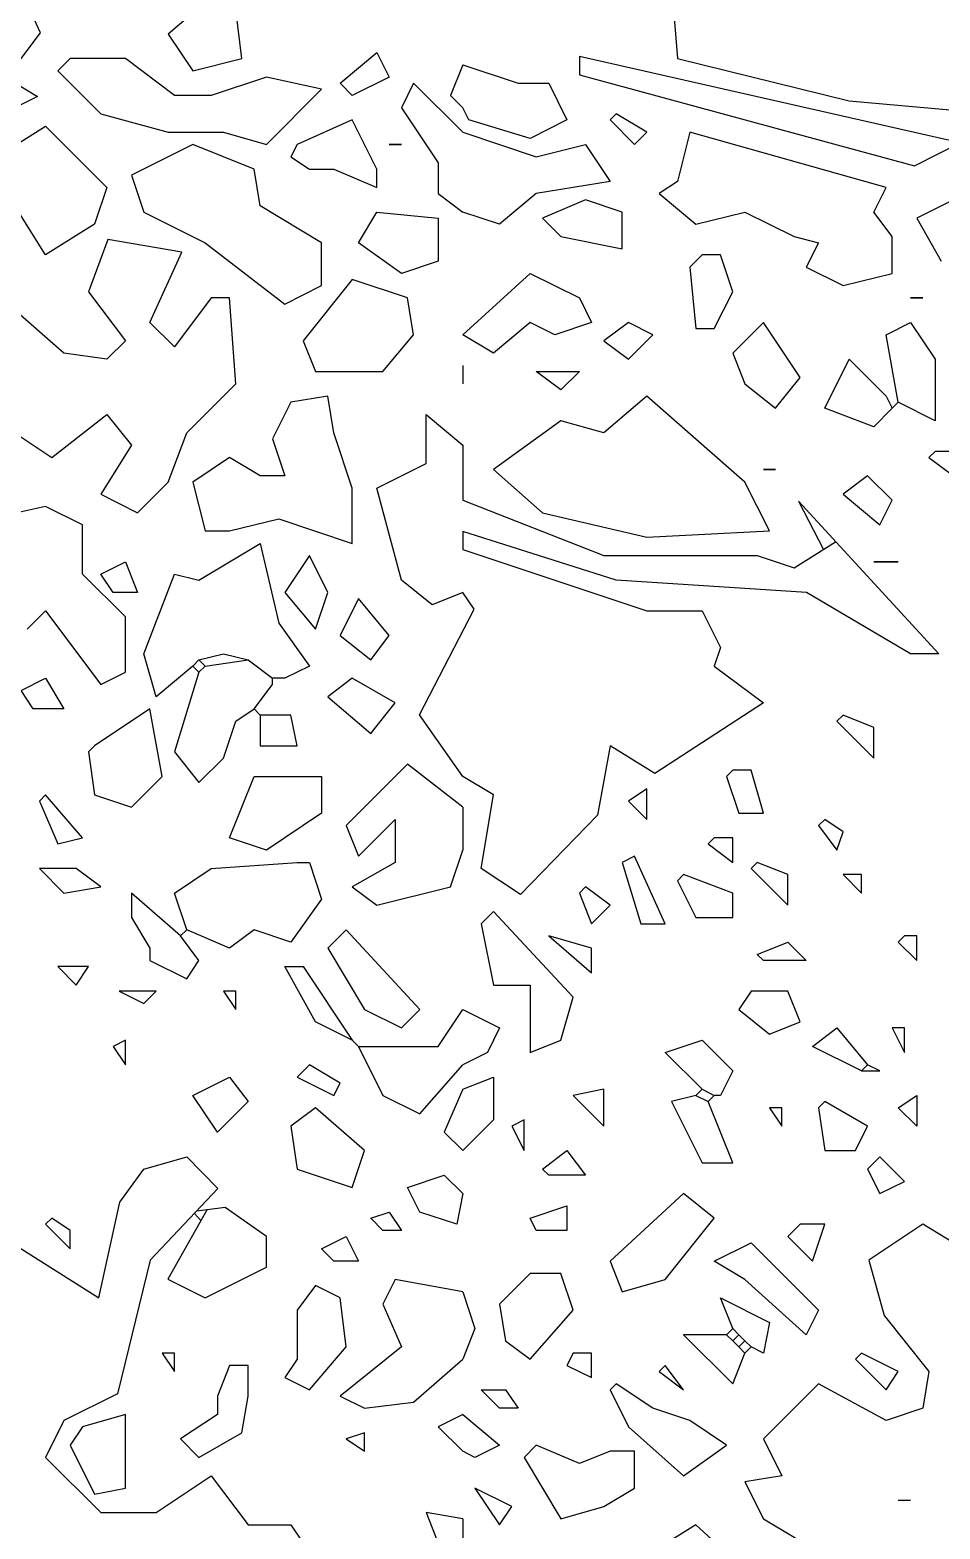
# Model space of a CAD drawing. Header units: metres. Extents: x -3.8 to 7.9, y -0.6 to 14.
# Drawn here: x -2.181 to -1.46, y 7.367 to 8.554 of the extents above; entities that cross this region are included whole.
import ezdxf

# ---------------------------------------------------------------- set-up
doc = ezdxf.new("R2010")
doc.units = ezdxf.units.M
doc.layers.add('ceco.net 88 green shadow', color=102, linetype='Continuous')
doc.layers.add('ceco.net 88 pair trees', color=7, linetype='Continuous')

msp = doc.modelspace()

# ---------------------------------------------------------------- linework, layer by layer
at = {"layer": 'ceco.net 88 green shadow', "linetype": 'Continuous'}
for p, q in [((-2.037, 8.58), (-2.0711, 8.5508)), ((-2.0127, 8.5314), (-2.0176, 8.5703)), ((-2.0711, 8.5508), (-2.0516, 8.5217)), ((-2.1488, 8.5314), (-2.1585, 8.5217)), ((-2.1391, 8.5314), (-2.1488, 8.5314)), ((-2.1051, 8.5314), (-2.1391, 8.5314)), ((-2.0662, 8.5022), (-2.1051, 8.5314)), ((-2.0516, 8.5217), (-2.0127, 8.5314)), ((-1.935, 8.5119), (-1.9058, 8.5362)), ((-1.9058, 8.5362), (-1.8961, 8.5168)), ((-2.1585, 8.5217), (-2.1245, 8.4876)), ((-1.9933, 8.5168), (-2.037, 8.5022)), ((-1.9496, 8.5071), (-1.9933, 8.5168)), ((-1.8961, 8.5168), (-1.9253, 8.5022)), ((-1.8378, 8.5265), (-1.8475, 8.5022)), ((-1.8378, 8.5265), (-1.794, 8.5119)), ((-1.9933, 8.4633), (-1.9496, 8.5071)), ((-1.9253, 8.5022), (-1.935, 8.5119)), ((-1.8767, 8.5119), (-1.8864, 8.4925)), ((-1.8378, 8.4731), (-1.8767, 8.5119)), ((-1.794, 8.5119), (-1.7697, 8.5119)), ((-1.7697, 8.5119), (-1.7552, 8.4828)), ((-2.037, 8.5022), (-2.0662, 8.5022)), ((-1.8864, 8.4925), (-1.8572, 8.4488)), ((-1.8475, 8.5022), (-1.8378, 8.4925)), ((-1.8329, 8.4828), (-1.8378, 8.4925)), ((-2.1245, 8.4876), (-2.0711, 8.4731)), ((-1.9253, 8.4828), (-1.969, 8.4633)), ((-1.9058, 8.4439), (-1.9253, 8.4828)), ((-1.7843, 8.4682), (-1.8329, 8.4828)), ((-1.7552, 8.4828), (-1.7843, 8.4682)), ((-1.7163, 8.4876), (-1.7211, 8.4828)), ((-1.7211, 8.4828), (-1.7017, 8.4633)), ((-1.692, 8.4731), (-1.7163, 8.4876)), ((-2.2071, 8.4536), (-2.1683, 8.4779)), ((-2.1683, 8.4779), (-2.1197, 8.4293)), ((-2.0711, 8.4731), (-2.0273, 8.4731)), ((-2.0273, 8.4731), (-1.9933, 8.4633)), ((-1.8378, 8.4731), (-1.7795, 8.4536)), ((-1.7017, 8.4633), (-1.692, 8.4731)), ((-1.658, 8.4731), (-1.6677, 8.4342)), ((-1.5024, 8.4293), (-1.658, 8.4731)), ((-2.0516, 8.4633), (-2.1002, 8.439)), ((-2.003, 8.4439), (-2.0516, 8.4633)), ((-1.969, 8.4633), (-1.9739, 8.4536)), ((-1.8961, 8.4633), (-1.8864, 8.4633)), ((-1.8864, 8.4633), (-1.8961, 8.4633)), ((-1.7795, 8.4536), (-1.7406, 8.4633)), ((-1.7406, 8.4633), (-1.7211, 8.4342)), ((-1.9982, 8.4147), (-2.003, 8.4439)), ((-1.9739, 8.4536), (-1.9593, 8.4439)), ((-1.9593, 8.4439), (-1.9398, 8.4439)), ((-1.9398, 8.4439), (-1.9058, 8.4293)), ((-1.9058, 8.4293), (-1.9058, 8.4439)), ((-1.8572, 8.4488), (-1.8572, 8.4245)), ((-2.1002, 8.439), (-2.0905, 8.4099)), ((-1.7211, 8.4342), (-1.7795, 8.4245)), ((-1.6677, 8.4342), (-1.6823, 8.4245)), ((-2.1197, 8.4293), (-2.1294, 8.4002)), ((-1.8572, 8.4245), (-1.8378, 8.4099)), ((-1.7795, 8.4245), (-1.8086, 8.4002)), ((-1.6823, 8.4245), (-1.6531, 8.4002)), ((-1.5122, 8.4099), (-1.5024, 8.4293)), ((-2.1683, 8.3759), (-2.1926, 8.4147)), ((-2.0905, 8.4099), (-2.0419, 8.3856)), ((-1.9496, 8.3856), (-1.9982, 8.4147)), ((-1.9204, 8.3856), (-1.9058, 8.4099)), ((-1.9058, 8.4099), (-1.8572, 8.405)), ((-1.8086, 8.4002), (-1.8378, 8.4099)), ((-1.7406, 8.4196), (-1.7746, 8.405)), ((-1.7114, 8.4099), (-1.7406, 8.4196)), ((-1.7114, 8.3807), (-1.7114, 8.4099)), ((-1.6531, 8.4002), (-1.6142, 8.4099)), ((-1.6142, 8.4099), (-1.5753, 8.3904)), ((-1.4976, 8.3904), (-1.5122, 8.4099)), ((-1.449, 8.4196), (-1.4781, 8.405)), ((-2.1294, 8.4002), (-2.1683, 8.3759)), ((-1.8572, 8.405), (-1.8572, 8.371)), ((-1.7746, 8.405), (-1.76, 8.3904)), ((-1.4781, 8.405), (-1.4587, 8.371)), ((-2.0419, 8.3856), (-1.9787, 8.337)), ((-1.9496, 8.3516), (-1.9496, 8.3856)), ((-1.8864, 8.3613), (-1.9204, 8.3856)), ((-1.76, 8.3904), (-1.7114, 8.3807)), ((-1.5753, 8.3904), (-1.5559, 8.3856)), ((-1.5559, 8.3856), (-1.5656, 8.3661)), ((-1.4976, 8.3613), (-1.4976, 8.3904)), ((-1.6482, 8.3759), (-1.658, 8.3661)), ((-1.6337, 8.3759), (-1.6482, 8.3759)), ((-1.6239, 8.3467), (-1.6337, 8.3759)), ((-1.8572, 8.371), (-1.8864, 8.3613)), ((-1.8378, 8.3127), (-1.7843, 8.3613)), ((-1.7843, 8.3613), (-1.7454, 8.3418)), ((-1.658, 8.3661), (-1.6531, 8.3175)), ((-1.5656, 8.3661), (-1.5365, 8.3516)), ((-1.5365, 8.3516), (-1.4976, 8.3613)), ((-1.9787, 8.337), (-1.9496, 8.3516)), ((-1.9253, 8.3564), (-1.9641, 8.3078)), ((-1.8815, 8.3418), (-1.9253, 8.3564)), ((-1.8767, 8.3127), (-1.8815, 8.3418)), ((-1.7454, 8.3418), (-1.7357, 8.3224)), ((-1.6385, 8.3175), (-1.6239, 8.3467)), ((-1.483, 8.3418), (-1.4733, 8.3418)), ((-1.4733, 8.3418), (-1.483, 8.3418)), ((-1.7843, 8.3224), (-1.8135, 8.2981)), ((-1.7649, 8.3127), (-1.7843, 8.3224)), ((-1.7357, 8.3224), (-1.7649, 8.3127)), ((-1.7066, 8.3224), (-1.726, 8.3078)), ((-1.6871, 8.3127), (-1.7066, 8.3224)), ((-1.6531, 8.3175), (-1.6385, 8.3175)), ((-1.5996, 8.3224), (-1.6239, 8.2981)), ((-1.5705, 8.2787), (-1.5996, 8.3224)), ((-1.5024, 8.3127), (-1.483, 8.3224)), ((-1.483, 8.3224), (-1.4636, 8.2932)), ((-1.9641, 8.3078), (-1.9544, 8.2835)), ((-1.901, 8.2835), (-1.8767, 8.3127)), ((-1.8135, 8.2981), (-1.8378, 8.3127)), ((-1.726, 8.3078), (-1.7066, 8.2932)), ((-1.7066, 8.2932), (-1.6871, 8.3127)), ((-1.4927, 8.2592), (-1.5024, 8.3127)), ((-1.6239, 8.2981), (-1.6142, 8.2738)), ((-1.551, 8.2544), (-1.5316, 8.2932)), ((-1.5316, 8.2932), (-1.5024, 8.2641)), ((-1.4636, 8.2932), (-1.4636, 8.2446)), ((-1.9544, 8.2835), (-1.901, 8.2835)), ((-1.8378, 8.2884), (-1.8378, 8.2738)), ((-1.8378, 8.2884), (-1.8378, 8.2738)), ((-1.7795, 8.2835), (-1.7454, 8.2835)), ((-1.76, 8.2689), (-1.7795, 8.2835)), ((-1.7454, 8.2835), (-1.76, 8.2689)), ((-1.5899, 8.2544), (-1.5705, 8.2787)), ((-1.6142, 8.2738), (-1.5899, 8.2544)), ((-1.9739, 8.2592), (-1.9884, 8.2301)), ((-1.9447, 8.2641), (-1.9739, 8.2592)), ((-1.9398, 8.2349), (-1.9447, 8.2641)), ((-1.692, 8.2641), (-1.726, 8.2349)), ((-1.6142, 8.196), (-1.692, 8.2641)), ((-1.5122, 8.2398), (-1.551, 8.2544)), ((-1.4976, 8.2544), (-1.5122, 8.2398)), ((-1.5024, 8.2641), (-1.4976, 8.2544)), ((-1.4976, 8.2544), (-1.4927, 8.2592)), ((-1.4636, 8.2446), (-1.4927, 8.2592)), ((-1.76, 8.2446), (-1.8135, 8.2058)), ((-1.726, 8.2349), (-1.76, 8.2446)), ((-1.9884, 8.2301), (-1.9787, 8.2009)), ((-1.9253, 8.1912), (-1.9398, 8.2349)), ((-1.4636, 8.2203), (-1.4684, 8.2155)), ((-1.449, 8.2203), (-1.4636, 8.2203)), ((-2.0225, 8.2155), (-2.0516, 8.196)), ((-1.9982, 8.2009), (-2.0225, 8.2155)), ((-1.4684, 8.2155), (-1.449, 8.2009)), ((-2.0516, 8.196), (-2.0419, 8.1572)), ((-1.9787, 8.2009), (-1.9982, 8.2009)), ((-1.8135, 8.2058), (-1.7746, 8.1717)), ((-1.5948, 8.1572), (-1.6142, 8.196)), ((-1.5996, 8.2058), (-1.5899, 8.2058)), ((-1.5899, 8.2058), (-1.5996, 8.2058)), ((-1.517, 8.2009), (-1.5365, 8.1863)), ((-1.4976, 8.1815), (-1.517, 8.2009)), ((-1.9253, 8.1474), (-1.9253, 8.1912)), ((-1.5365, 8.1863), (-1.5073, 8.162)), ((-2.1683, 8.1766), (-2.212, 8.1669)), ((-2.1391, 8.162), (-2.1683, 8.1766)), ((-1.7746, 8.1717), (-1.692, 8.1523)), ((-1.5073, 8.162), (-1.4976, 8.1815)), ((-2.1391, 8.1231), (-2.1391, 8.162)), ((-2.0225, 8.1572), (-1.9836, 8.1669)), ((-1.9836, 8.1669), (-1.9253, 8.1474)), ((-2.0468, 8.1183), (-1.9982, 8.1474)), ((-2.0419, 8.1572), (-2.0225, 8.1572)), ((-1.9982, 8.1474), (-1.9836, 8.0843)), ((-1.692, 8.1523), (-1.5948, 8.1572)), ((-1.9593, 8.1377), (-1.9787, 8.1086)), ((-1.9447, 8.1086), (-1.9593, 8.1377)), ((-2.1051, 8.0891), (-2.1391, 8.1231)), ((-2.1245, 8.1231), (-2.1051, 8.1329)), ((-2.1148, 8.1086), (-2.1245, 8.1231)), ((-2.1051, 8.1329), (-2.0954, 8.1086)), ((-2.0905, 8.06), (-2.0662, 8.1231)), ((-2.0662, 8.1231), (-2.0468, 8.1183)), ((-1.5122, 8.1329), (-1.4927, 8.1329)), ((-1.4927, 8.1329), (-1.5122, 8.1329)), ((-2.0954, 8.1086), (-2.1148, 8.1086)), ((-1.9787, 8.1086), (-1.9544, 8.0794)), ((-1.9544, 8.0794), (-1.9447, 8.1086)), ((-1.9204, 8.1037), (-1.935, 8.0745)), ((-1.8961, 8.0745), (-1.9204, 8.1037)), ((-2.1828, 8.0794), (-2.1683, 8.094)), ((-2.1683, 8.094), (-2.1245, 8.0357)), ((-2.1051, 8.0454), (-2.1051, 8.0891)), ((-1.9836, 8.0843), (-1.9593, 8.0502)), ((-1.935, 8.0745), (-1.9107, 8.0551)), ((-1.9107, 8.0551), (-1.8961, 8.0745)), ((-2.0808, 8.0259), (-2.0905, 8.06)), ((-2.0516, 8.0502), (-2.0468, 8.0551)), ((-2.0468, 8.0551), (-2.0273, 8.06)), ((-2.0468, 8.0551), (-2.0419, 8.0502)), ((-2.0419, 8.0502), (-2.0079, 8.0551)), ((-2.0273, 8.06), (-2.0079, 8.0551)), ((-2.0079, 8.0551), (-1.9884, 8.0405)), ((-2.1877, 8.0308), (-2.1683, 8.0405)), ((-2.1683, 8.0405), (-2.1537, 8.0162)), ((-2.1245, 8.0357), (-2.1051, 8.0454)), ((-2.0516, 8.0502), (-2.0808, 8.0259)), ((-2.0468, 8.0454), (-2.0662, 7.9822)), ((-2.0516, 8.0502), (-2.0468, 8.0454)), ((-2.0468, 8.0454), (-2.0419, 8.0502)), ((-1.9787, 8.0405), (-1.9884, 8.0405)), ((-1.9884, 8.0357), (-1.9884, 8.0405)), ((-1.9593, 8.0502), (-1.9787, 8.0405)), ((-1.9253, 8.0405), (-1.9447, 8.0259)), ((-1.8912, 8.0211), (-1.9253, 8.0405)), ((-2.178, 8.0162), (-2.1877, 8.0308)), ((-2.003, 8.0162), (-1.9884, 8.0357)), ((-2.1537, 8.0162), (-2.178, 8.0162)), ((-2.0856, 8.0162), (-2.1294, 7.9871)), ((-2.0759, 7.9628), (-2.0856, 8.0162)), ((-2.0176, 8.0065), (-2.003, 8.0162)), ((-2.003, 8.0162), (-1.9982, 8.0114)), ((-1.9447, 8.0259), (-1.9107, 7.9968)), ((-1.9107, 7.9968), (-1.8912, 8.0211)), ((-2.0273, 7.9773), (-2.0176, 8.0065)), ((-1.9982, 8.0114), (-1.9982, 7.9871)), ((-1.9739, 8.0114), (-1.9982, 8.0114)), ((-1.969, 7.9871), (-1.9739, 8.0114)), ((-1.5365, 8.0114), (-1.5413, 8.0065)), ((-1.5413, 8.0065), (-1.5122, 7.9773)), ((-1.5122, 8.0016), (-1.5365, 8.0114)), ((-1.5122, 7.9773), (-1.5122, 8.0016)), ((-2.1294, 7.9871), (-2.1342, 7.9822)), ((-2.1342, 7.9822), (-2.1294, 7.9482)), ((-2.0662, 7.9822), (-2.0468, 7.9579)), ((-1.9982, 7.9871), (-1.969, 7.9871)), ((-2.0468, 7.9579), (-2.0273, 7.9773)), ((-1.8815, 7.9725), (-1.9301, 7.9239)), ((-1.8378, 7.9385), (-1.8815, 7.9725)), ((-2.1002, 7.9385), (-2.0759, 7.9628)), ((-2.0225, 7.9142), (-2.003, 7.9628)), ((-2.003, 7.9628), (-1.9496, 7.9628)), ((-1.9496, 7.9628), (-1.9496, 7.9336)), ((-1.6239, 7.9676), (-1.6288, 7.9628)), ((-1.6288, 7.9628), (-1.6191, 7.9336)), ((-1.6094, 7.9676), (-1.6239, 7.9676)), ((-1.5996, 7.9336), (-1.6094, 7.9676)), ((-2.1683, 7.9482), (-2.1731, 7.9433)), ((-2.1391, 7.9142), (-2.1683, 7.9482)), ((-2.1294, 7.9482), (-2.1002, 7.9385)), ((-1.692, 7.953), (-1.7066, 7.9433)), ((-1.692, 7.9287), (-1.692, 7.953)), ((-2.1731, 7.9433), (-2.1585, 7.9093)), ((-1.9496, 7.9336), (-1.9933, 7.9044)), ((-1.8378, 7.9385), (-1.8378, 7.9044)), ((-1.7066, 7.9433), (-1.692, 7.9287)), ((-1.6191, 7.9336), (-1.5996, 7.9336)), ((-1.9301, 7.9239), (-1.9204, 7.8996)), ((-1.901, 7.919), (-1.8912, 7.9287)), ((-1.8912, 7.9287), (-1.8912, 7.8947)), ((-1.551, 7.9287), (-1.5559, 7.9239)), ((-1.5559, 7.9239), (-1.5413, 7.9044)), ((-1.5365, 7.919), (-1.551, 7.9287)), ((-2.1585, 7.9093), (-2.1391, 7.9142)), ((-1.9933, 7.9044), (-2.0225, 7.9142)), ((-1.9204, 7.8996), (-1.901, 7.919)), ((-1.6385, 7.9142), (-1.6434, 7.9093)), ((-1.6434, 7.9093), (-1.6239, 7.8947)), ((-1.6239, 7.9142), (-1.6385, 7.9142)), ((-1.6239, 7.8947), (-1.6239, 7.9142)), ((-1.5413, 7.9044), (-1.5365, 7.919)), ((-1.8475, 7.8753), (-1.8378, 7.9044)), ((-1.7017, 7.8996), (-1.7114, 7.8947)), ((-1.6774, 7.8461), (-1.7017, 7.8996)), ((-2.1731, 7.8899), (-2.1537, 7.8704)), ((-2.144, 7.8899), (-2.1731, 7.8899)), ((-2.1245, 7.8753), (-2.144, 7.8899)), ((-2.0662, 7.8704), (-2.037, 7.8899)), ((-2.037, 7.8899), (-1.969, 7.8947)), ((-1.969, 7.8947), (-1.9593, 7.8947)), ((-1.9593, 7.8947), (-1.9496, 7.8656)), ((-1.8912, 7.8947), (-1.9253, 7.8753)), ((-1.7114, 7.8947), (-1.6968, 7.8461)), ((-1.6045, 7.8947), (-1.6094, 7.8899)), ((-1.6094, 7.8899), (-1.5802, 7.8607)), ((-1.5802, 7.885), (-1.6045, 7.8947)), ((-2.1537, 7.8704), (-2.1245, 7.8753)), ((-1.9253, 7.8753), (-1.9058, 7.8607)), ((-1.9058, 7.8607), (-1.8475, 7.8753)), ((-1.7406, 7.8753), (-1.7454, 7.8704)), ((-1.7211, 7.8607), (-1.7406, 7.8753)), ((-1.6628, 7.885), (-1.6677, 7.8801)), ((-1.6677, 7.8801), (-1.6531, 7.851)), ((-1.6239, 7.8704), (-1.6628, 7.885)), ((-1.5802, 7.8607), (-1.5802, 7.885)), ((-1.5365, 7.885), (-1.5219, 7.8704)), ((-1.5219, 7.885), (-1.5365, 7.885)), ((-1.5219, 7.8704), (-1.5219, 7.885)), ((-2.0613, 7.8364), (-2.1002, 7.8704)), ((-2.1002, 7.8704), (-2.1002, 7.851)), ((-2.0565, 7.8413), (-2.0662, 7.8704)), ((-1.9496, 7.8656), (-1.9739, 7.8315)), ((-1.7454, 7.8704), (-1.7357, 7.8461)), ((-1.6239, 7.851), (-1.6239, 7.8704)), ((-2.1002, 7.851), (-2.0856, 7.8267)), ((-1.8135, 7.8558), (-1.8232, 7.8461)), ((-1.7503, 7.7878), (-1.8135, 7.8558)), ((-1.7357, 7.8461), (-1.7211, 7.8607)), ((-1.6531, 7.851), (-1.6239, 7.851)), ((-2.0613, 7.8364), (-2.0565, 7.8413)), ((-2.0225, 7.8267), (-2.0565, 7.8413)), ((-2.003, 7.8413), (-2.0225, 7.8267)), ((-1.9739, 7.8315), (-2.003, 7.8413)), ((-1.9301, 7.8413), (-1.9447, 7.8267)), ((-1.8718, 7.7781), (-1.9301, 7.8413)), ((-1.8232, 7.8461), (-1.8135, 7.7975)), ((-1.6968, 7.8461), (-1.6774, 7.8461)), ((-2.0856, 7.8267), (-2.0856, 7.817)), ((-2.0468, 7.817), (-2.0613, 7.8364)), ((-1.9447, 7.8267), (-1.9155, 7.7781)), ((-1.7697, 7.8364), (-1.7357, 7.8072)), ((-1.7357, 7.8267), (-1.7697, 7.8364)), ((-1.7357, 7.8072), (-1.7357, 7.8267)), ((-1.6045, 7.8218), (-1.5802, 7.8315)), ((-1.5802, 7.8315), (-1.5656, 7.817)), ((-1.4879, 7.8364), (-1.4927, 7.8315)), ((-1.4927, 7.8315), (-1.4781, 7.817)), ((-1.4781, 7.8364), (-1.4879, 7.8364)), ((-1.4781, 7.817), (-1.4781, 7.8364)), ((-2.0856, 7.817), (-2.0565, 7.8024)), ((-2.0565, 7.8024), (-2.0468, 7.817)), ((-1.5996, 7.817), (-1.6045, 7.8218)), ((-1.5656, 7.817), (-1.5996, 7.817)), ((-2.1585, 7.8121), (-2.144, 7.7975)), ((-2.1342, 7.8121), (-2.1585, 7.8121)), ((-2.144, 7.7975), (-2.1342, 7.8121)), ((-1.9544, 7.7684), (-1.9787, 7.8121)), ((-1.9787, 7.8121), (-1.9641, 7.8121)), ((-1.9641, 7.8121), (-1.9253, 7.7538)), ((-2.1099, 7.7927), (-2.0905, 7.7829)), ((-2.0808, 7.7927), (-2.1099, 7.7927)), ((-2.0905, 7.7829), (-2.0808, 7.7927)), ((-2.0273, 7.7927), (-2.0176, 7.7781)), ((-2.0176, 7.7927), (-2.0273, 7.7927)), ((-2.0176, 7.7781), (-2.0176, 7.7927)), ((-1.8135, 7.7975), (-1.7843, 7.7975)), ((-1.7843, 7.7975), (-1.7843, 7.7781)), ((-1.6094, 7.7927), (-1.6191, 7.7781)), ((-1.5802, 7.7927), (-1.6094, 7.7927)), ((-1.5705, 7.7684), (-1.5802, 7.7927)), ((-1.76, 7.7538), (-1.7503, 7.7878)), ((-1.9253, 7.7538), (-1.9544, 7.7684)), ((-1.9155, 7.7781), (-1.8864, 7.7635)), ((-1.8864, 7.7635), (-1.8718, 7.7781)), ((-1.8572, 7.7489), (-1.8378, 7.7781)), ((-1.8378, 7.7781), (-1.8086, 7.7635)), ((-1.7843, 7.7781), (-1.7843, 7.7441)), ((-1.6191, 7.7781), (-1.5948, 7.7586)), ((-1.5948, 7.7586), (-1.5705, 7.7684)), ((-1.8086, 7.7635), (-1.8183, 7.7441)), ((-1.5608, 7.7489), (-1.5413, 7.7635)), ((-1.5413, 7.7635), (-1.517, 7.7343)), ((-1.4976, 7.7635), (-1.4879, 7.7441)), ((-1.4879, 7.7635), (-1.4976, 7.7635)), ((-1.4879, 7.7441), (-1.4879, 7.7635)), ((-2.1051, 7.7538), (-2.1148, 7.7489)), ((-2.1148, 7.7489), (-2.1051, 7.7343)), ((-2.1051, 7.7343), (-2.1051, 7.7538)), ((-1.9253, 7.7538), (-1.9204, 7.7489)), ((-1.9204, 7.7489), (-1.901, 7.71)), ((-1.9204, 7.7489), (-1.8572, 7.7489)), ((-1.8183, 7.7441), (-1.8378, 7.7343)), ((-1.7843, 7.7441), (-1.76, 7.7538)), ((-1.6774, 7.7441), (-1.6482, 7.7538)), ((-1.6482, 7.7149), (-1.6774, 7.7441)), ((-1.6482, 7.7538), (-1.6239, 7.7295)), ((-1.5219, 7.7295), (-1.5608, 7.7489)), ((-1.9593, 7.7343), (-1.969, 7.7246)), ((-1.935, 7.7198), (-1.9593, 7.7343)), ((-1.8718, 7.6955), (-1.8378, 7.7343)), ((-1.5219, 7.7295), (-1.517, 7.7343)), ((-1.5073, 7.7295), (-1.517, 7.7343)), ((-2.0516, 7.71), (-2.0225, 7.7246)), ((-2.0225, 7.7246), (-2.0079, 7.7052)), ((-1.969, 7.7246), (-1.9398, 7.71)), ((-1.9398, 7.71), (-1.935, 7.7198)), ((-1.8378, 7.7149), (-1.8135, 7.7246)), ((-1.8135, 7.7246), (-1.8135, 7.6906)), ((-1.6239, 7.7295), (-1.6337, 7.71)), ((-1.5219, 7.7295), (-1.5073, 7.7295)), ((-2.0322, 7.6809), (-2.0516, 7.71)), ((-1.901, 7.71), (-1.8718, 7.6955)), ((-1.8378, 7.7149), (-1.8524, 7.6809)), ((-1.726, 7.7149), (-1.7503, 7.71)), ((-1.7503, 7.71), (-1.726, 7.6857)), ((-1.726, 7.6857), (-1.726, 7.7149)), ((-1.6531, 7.71), (-1.6725, 7.7052)), ((-1.6531, 7.71), (-1.6482, 7.7149)), ((-1.6531, 7.71), (-1.6434, 7.7052)), ((-1.6482, 7.7149), (-1.6385, 7.71)), ((-1.6434, 7.7052), (-1.6385, 7.71)), ((-1.6337, 7.71), (-1.6385, 7.71)), ((-1.4927, 7.7003), (-1.4781, 7.71)), ((-1.4781, 7.71), (-1.4781, 7.6857)), ((-2.0079, 7.7052), (-2.0322, 7.6809)), ((-1.9544, 7.7003), (-1.9739, 7.6857)), ((-1.9155, 7.6663), (-1.9544, 7.7003)), ((-1.6725, 7.7052), (-1.6482, 7.6566)), ((-1.6239, 7.6566), (-1.6434, 7.7052)), ((-1.5948, 7.7003), (-1.5851, 7.6857)), ((-1.5851, 7.7003), (-1.5948, 7.7003)), ((-1.5851, 7.6857), (-1.5851, 7.7003)), ((-1.551, 7.7052), (-1.5559, 7.7003)), ((-1.5559, 7.7003), (-1.551, 7.6663)), ((-1.517, 7.6857), (-1.551, 7.7052)), ((-1.4781, 7.6857), (-1.4927, 7.7003)), ((-1.9739, 7.6857), (-1.969, 7.6517)), ((-1.8135, 7.6906), (-1.8378, 7.6663)), ((-1.7892, 7.6906), (-1.7989, 7.6857)), ((-1.7989, 7.6857), (-1.7892, 7.6663)), ((-1.7892, 7.6663), (-1.7892, 7.6906)), ((-1.5267, 7.6663), (-1.517, 7.6857)), ((-1.8524, 7.6809), (-1.8378, 7.6663)), ((-1.9253, 7.6371), (-1.9155, 7.6663)), ((-1.7746, 7.6517), (-1.7552, 7.6663)), ((-1.7552, 7.6663), (-1.7406, 7.6469)), ((-1.551, 7.6663), (-1.5267, 7.6663)), ((-1.5073, 7.6614), (-1.517, 7.6517)), ((-1.4879, 7.642), (-1.5073, 7.6614)), ((-1.969, 7.6517), (-1.9253, 7.6371)), ((-1.7697, 7.6469), (-1.7746, 7.6517)), ((-1.6482, 7.6566), (-1.6239, 7.6566)), ((-1.517, 7.6517), (-1.5073, 7.6323)), ((-1.8815, 7.6371), (-1.8524, 7.6469)), ((-1.8718, 7.6177), (-1.8815, 7.6371)), ((-1.8524, 7.6469), (-1.8378, 7.6323)), ((-1.7406, 7.6469), (-1.7697, 7.6469)), ((-1.5073, 7.6323), (-1.4879, 7.642)), ((-1.8378, 7.6323), (-1.8426, 7.608)), ((-1.6628, 7.6323), (-1.7211, 7.5788)), ((-1.6385, 7.6128), (-1.6628, 7.6323)), ((-2.1634, 7.6128), (-2.1683, 7.608)), ((-2.1488, 7.6031), (-2.1634, 7.6128)), ((-1.9107, 7.6128), (-1.8961, 7.6177)), ((-1.901, 7.6031), (-1.9107, 7.6128)), ((-1.8961, 7.6177), (-1.8864, 7.6031)), ((-1.8426, 7.608), (-1.8718, 7.6177)), ((-1.7843, 7.6128), (-1.7552, 7.6226)), ((-1.7795, 7.6031), (-1.7843, 7.6128)), ((-1.7552, 7.6226), (-1.7552, 7.6031)), ((-1.6774, 7.5642), (-1.6385, 7.6128)), ((-2.1683, 7.608), (-2.1488, 7.5885)), ((-2.1488, 7.5885), (-2.1488, 7.6031)), ((-1.8864, 7.6031), (-1.901, 7.6031)), ((-1.7552, 7.6031), (-1.7795, 7.6031)), ((-1.5705, 7.608), (-1.5802, 7.5983)), ((-1.551, 7.608), (-1.5705, 7.608)), ((-1.5608, 7.5788), (-1.551, 7.608)), ((-1.9496, 7.5885), (-1.9301, 7.5983)), ((-1.9398, 7.5788), (-1.9496, 7.5885)), ((-1.9301, 7.5983), (-1.9204, 7.5788)), ((-1.6385, 7.5788), (-1.6094, 7.5934)), ((-1.6094, 7.5934), (-1.5559, 7.5399)), ((-1.5802, 7.5983), (-1.5608, 7.5788)), ((-1.9204, 7.5788), (-1.9398, 7.5788)), ((-1.7211, 7.5788), (-1.7114, 7.5545)), ((-1.6142, 7.5642), (-1.6385, 7.5788)), ((-1.7843, 7.5691), (-1.8086, 7.5448)), ((-1.76, 7.5691), (-1.7843, 7.5691)), ((-1.7503, 7.5399), (-1.76, 7.5691)), ((-1.9544, 7.5594), (-1.969, 7.5399)), ((-1.935, 7.5497), (-1.9544, 7.5594)), ((-1.8912, 7.5642), (-1.901, 7.5448)), ((-1.8378, 7.5545), (-1.8912, 7.5642)), ((-1.8378, 7.5545), (-1.8281, 7.5254)), ((-1.7114, 7.5545), (-1.6774, 7.5642)), ((-1.5656, 7.5205), (-1.6142, 7.5642)), ((-1.9301, 7.5108), (-1.935, 7.5497)), ((-1.901, 7.5448), (-1.8864, 7.5108)), ((-1.8086, 7.5448), (-1.8038, 7.5156)), ((-1.6239, 7.5254), (-1.6337, 7.5497)), ((-1.6337, 7.5497), (-1.5948, 7.5302)), ((-1.969, 7.5399), (-1.969, 7.5011)), ((-1.7843, 7.5011), (-1.7503, 7.5399)), ((-1.5948, 7.5302), (-1.5996, 7.5059)), ((-1.5559, 7.5399), (-1.5656, 7.5205)), ((-1.8281, 7.5254), (-1.8378, 7.5011)), ((-1.6288, 7.5205), (-1.6628, 7.5205)), ((-1.6628, 7.5205), (-1.6239, 7.4816)), ((-1.6288, 7.5205), (-1.6239, 7.5254)), ((-1.6288, 7.5205), (-1.6239, 7.5156)), ((-1.6239, 7.5254), (-1.6191, 7.5205)), ((-1.6239, 7.5156), (-1.6191, 7.5205)), ((-1.6191, 7.5205), (-1.6142, 7.5156)), ((-2.0759, 7.5059), (-2.0662, 7.4913)), ((-2.0662, 7.5059), (-2.0759, 7.5059)), ((-2.0662, 7.4913), (-2.0662, 7.5059)), ((-1.9593, 7.4768), (-1.9301, 7.5108)), ((-1.8864, 7.5108), (-1.935, 7.4719)), ((-1.8038, 7.5156), (-1.7843, 7.5011)), ((-1.7503, 7.5059), (-1.7552, 7.4962)), ((-1.7357, 7.5059), (-1.7503, 7.5059)), ((-1.7357, 7.4865), (-1.7357, 7.5059)), ((-1.6239, 7.5156), (-1.6191, 7.5108)), ((-1.6239, 7.4816), (-1.6142, 7.5059)), ((-1.6191, 7.5108), (-1.6142, 7.5156)), ((-1.6191, 7.5108), (-1.6142, 7.5059)), ((-1.6142, 7.5156), (-1.6094, 7.5108)), ((-1.6142, 7.5059), (-1.6094, 7.5108)), ((-1.5996, 7.5059), (-1.6094, 7.5108)), ((-1.5219, 7.5059), (-1.5267, 7.5011)), ((-1.4927, 7.4913), (-1.5219, 7.5059)), ((-2.0225, 7.4962), (-2.0322, 7.4719)), ((-2.0079, 7.4962), (-2.0225, 7.4962)), ((-2.0079, 7.4719), (-2.0079, 7.4962)), ((-1.969, 7.5011), (-1.9787, 7.4865)), ((-1.8767, 7.467), (-1.8378, 7.5011)), ((-1.7552, 7.4962), (-1.7357, 7.4865)), ((-1.6774, 7.4962), (-1.6823, 7.4913)), ((-1.6628, 7.4768), (-1.6774, 7.4962)), ((-1.5267, 7.5011), (-1.5024, 7.4768)), ((-1.9787, 7.4865), (-1.9593, 7.4768)), ((-1.7163, 7.4816), (-1.7211, 7.4768)), ((-1.6871, 7.4622), (-1.7163, 7.4816)), ((-1.6823, 7.4913), (-1.6628, 7.4768)), ((-1.5024, 7.4768), (-1.4927, 7.4913)), ((-2.0322, 7.4719), (-2.0322, 7.4573)), ((-2.0127, 7.4427), (-2.0079, 7.4719)), ((-1.935, 7.4719), (-1.9155, 7.4622)), ((-1.8232, 7.4768), (-1.8038, 7.4768)), ((-1.8086, 7.4622), (-1.8232, 7.4768)), ((-1.8038, 7.4768), (-1.794, 7.4622)), ((-1.7211, 7.4768), (-1.7066, 7.4476)), ((-1.9155, 7.4622), (-1.8767, 7.467)), ((-1.794, 7.4622), (-1.8086, 7.4622)), ((-1.658, 7.4525), (-1.6871, 7.4622)), ((-2.1391, 7.4476), (-2.1488, 7.433)), ((-2.1051, 7.4573), (-2.1391, 7.4476)), ((-2.1051, 7.399), (-2.1051, 7.4573)), ((-2.0322, 7.4573), (-2.0613, 7.4379)), ((-1.8378, 7.4573), (-1.8572, 7.4476)), ((-1.8572, 7.4476), (-1.8378, 7.4282)), ((-1.8378, 7.4573), (-1.8086, 7.433)), ((-1.7066, 7.4476), (-1.6628, 7.4087)), ((-1.6288, 7.433), (-1.658, 7.4525)), ((-2.0613, 7.4379), (-2.0468, 7.4233)), ((-2.0468, 7.4233), (-2.0127, 7.4427)), ((-1.9155, 7.4427), (-1.9301, 7.4379)), ((-1.9301, 7.4379), (-1.9155, 7.4282)), ((-1.9155, 7.4282), (-1.9155, 7.4427)), ((-2.1488, 7.433), (-2.1294, 7.3941)), ((-1.8281, 7.4233), (-1.8378, 7.4282)), ((-1.8086, 7.433), (-1.8281, 7.4233)), ((-1.7795, 7.433), (-1.7892, 7.4233)), ((-1.7892, 7.4233), (-1.76, 7.3747)), ((-1.7454, 7.4184), (-1.7795, 7.433)), ((-1.7211, 7.4282), (-1.7454, 7.4184)), ((-1.7017, 7.4282), (-1.7211, 7.4282)), ((-1.7017, 7.399), (-1.7017, 7.4282)), ((-1.6628, 7.4087), (-1.6288, 7.433)), ((-2.1294, 7.3941), (-2.1051, 7.399)), ((-1.8281, 7.399), (-1.8086, 7.3698)), ((-1.7989, 7.3844), (-1.8281, 7.399)), ((-1.726, 7.3844), (-1.7017, 7.399)), ((-1.4927, 7.3893), (-1.483, 7.3893)), ((-1.8378, 7.3747), (-1.8669, 7.3796)), ((-1.8669, 7.3796), (-1.8572, 7.3553)), ((-1.8378, 7.3747), (-1.8378, 7.3504)), ((-1.8086, 7.3698), (-1.7989, 7.3844)), ((-1.76, 7.3747), (-1.726, 7.3844)), ((-1.6531, 7.3698), (-1.692, 7.3455)), ((-1.5996, 7.3212), (-1.6531, 7.3698))]:
    msp.add_line(p, q, dxfattribs=at)
at = {"layer": 'ceco.net 88 pair trees', "linetype": 'Continuous'}
for p, q in [((-1.5719, 8.1807), (-1.552, 8.1426)), ((-2.0504, 7.6165), (-2.0453, 7.6111))]:
    msp.add_line(p, q, dxfattribs=at)
for points in [[(-1.4687, 8.6828), (-1.7134, 8.7652), (-1.7627, 8.7627), (-1.726, 8.7258), (-1.7066, 8.7404), (-1.6823, 8.7161), (-1.7032, 8.6743), (-1.6305, 8.6424), (-1.6728, 8.5963), (-1.6677, 8.5314), (-1.5316, 8.4979), (-1.3124, 8.4784), (-1.2983, 8.4925), (-1.4687, 8.6828)], [(-2.2446, 8.5438), (-2.1875, 8.5316), (-2.1724, 8.5518), (-2.1899, 8.5904)], [(-2.2589, 8.5525), (-2.1748, 8.5013), (-2.2314, 8.4731), (-2.2898, 8.5217), (-2.2589, 8.5525)], [(-1.4529, 8.4602), (-1.4154, 8.4441), (-1.2641, 8.4276), (-1.1817, 8.3904), (-1.172, 8.4099), (-1.1768, 8.439), (-1.24, 8.4828), (-1.2789, 8.4488), (-1.4004, 8.4633), (-1.4543, 8.467), (-1.7454, 8.5331), (-1.7454, 8.5185), (-1.4798, 8.4466), (-1.4412, 8.466)], [(-2.0604, 8.3781), (-2.1189, 8.388), (-2.1342, 8.3467), (-2.1051, 8.3078), (-2.1197, 8.2932), (-2.1537, 8.2981), (-2.1926, 8.3321), (-2.2217, 8.3127), (-2.1926, 8.2738), (-2.1926, 8.2349), (-2.1634, 8.2155), (-2.1197, 8.2495), (-2.1002, 8.2252), (-2.1245, 8.1863), (-2.0954, 8.1717), (-2.0711, 8.196), (-2.0565, 8.2349), (-2.0176, 8.2738), (-2.0225, 8.3418), (-2.037, 8.3418), (-2.0662, 8.303), (-2.0856, 8.3224), (-2.0604, 8.3781)], [(-1.5719, 8.1807), (-1.4606, 8.06), (-1.483, 8.06), (-1.5654, 8.1086), (-1.7163, 8.1183), (-1.8378, 8.1569), (-1.8378, 8.1426), (-1.692, 8.094), (-1.6482, 8.094), (-1.6337, 8.0648), (-1.6385, 8.0502), (-1.5996, 8.0211), (-1.6857, 7.965), (-1.7211, 7.9871), (-1.7311, 7.9321), (-1.7921, 7.8692), (-1.8232, 7.8899), (-1.8135, 7.9482), (-1.8378, 7.9628), (-1.872, 8.0116), (-1.8288, 8.0952), (-1.8378, 8.1086), (-1.8621, 8.0988), (-1.8864, 8.1183), (-1.9058, 8.1912), (-1.8669, 8.2106), (-1.8669, 8.2495), (-1.8378, 8.2252), (-1.8378, 8.1815), (-1.726, 8.1377), (-1.6045, 8.1377), (-1.5751, 8.128), (-1.5425, 8.1487)], [(-2.2054, 7.5997), (-2.126, 7.5497), (-2.1094, 7.6255), (-2.0905, 7.6517), (-2.0565, 7.6614), (-2.0317, 7.6364), (-2.0854, 7.5796), (-2.1114, 7.4736), (-2.1537, 7.4525), (-2.1683, 7.4233), (-2.1245, 7.3796), (-2.0808, 7.3796), (-2.037, 7.4087), (-2.0079, 7.3698), (-1.9739, 7.3698), (-1.9544, 7.3407)], [(-1.4266, 7.5618), (-1.3564, 7.6371), (-1.3809, 7.6371), (-1.449, 7.5934), (-1.4733, 7.608), (-1.516, 7.5796), (-1.5039, 7.5356), (-1.4684, 7.4913), (-1.4733, 7.4622), (-1.5024, 7.4525), (-1.5559, 7.4816), (-1.5996, 7.4379), (-1.5851, 7.4087), (-1.6142, 7.4039), (-1.5996, 7.3747), (-1.551, 7.3455)], [(-2.0404, 7.6196), (-2.0715, 7.5645), (-2.0419, 7.5497), (-1.9933, 7.574), (-1.9933, 7.5983), (-2.0259, 7.6214), (-2.0485, 7.6184)]]:
    msp.add_lwpolyline(points, dxfattribs=at)

doc.saveas('drawing.dxf')
